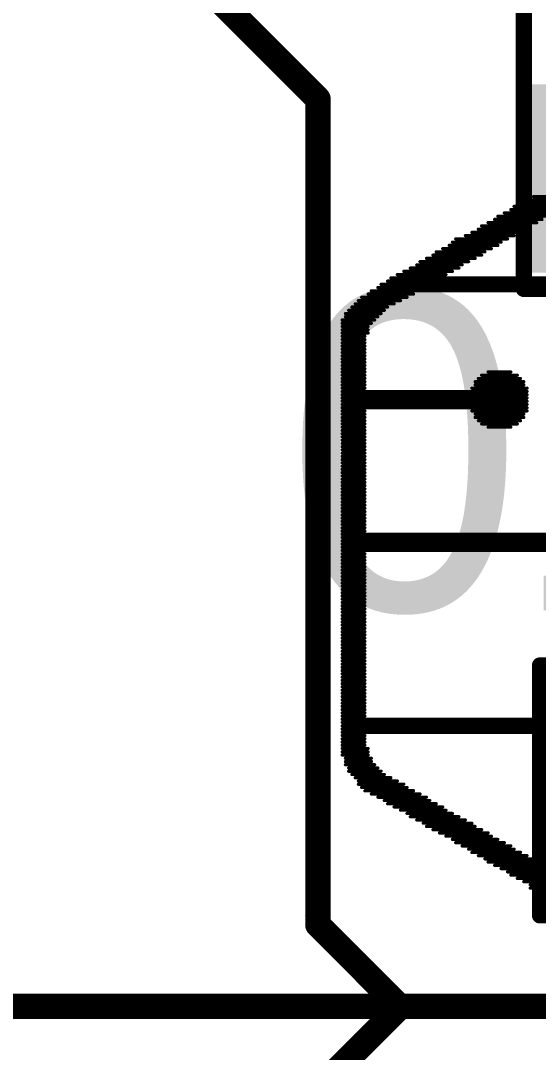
# Model space of a CAD drawing. Header units: millimetres. Extents: x 0.99 to 6.96, y 0.76 to 5.84.
# Drawn here: x 1.1908 to 1.3505, y 3.1728 to 3.4906 of the extents above; entities that cross this region are included whole.
import ezdxf

# ---------------------------------------------------------------- set-up
doc = ezdxf.new("R2010")
doc.units = ezdxf.units.MM
doc.header["$MEASUREMENT"] = 0
for name, color, linetype in [('BottomLayer', 5, 'Continuous'), ('BottomOverlay', 54, 'Continuous'), ('BottomPaste', 16, 'Continuous'), ('BottomSolder', 6, 'Continuous'), ('KeepOutLayer', 6, 'Continuous'), ('TopOverlay', 2, 'Continuous')]:
    doc.layers.add(name, color=color, linetype=linetype)

# ---------------------------------------------------------------- blocks, each defined once
blk = doc.blocks.new('RES_SMD_1206_B_74')
at = {"layer": 'BottomLayer'}
for points in [[(-0.09, -0.0325), (-0.04, -0.0325), (-0.09, 0.0325), (-0.04, 0.0325)], [(0.04, -0.0325), (0.09, -0.0325), (0.04, 0.0325), (0.09, 0.0325)]]:
    blk.add_solid(points, dxfattribs=at)
at = {"layer": 'BottomOverlay'}
for points, const_width in [([(-0.099, 0.038), (0.099, 0.038)], 0.005), ([(-0.099, -0.039), (-0.099, 0.038)], 0.005), ([(0.099, -0.039), (0.099, 0.038)], 0.005), ([(-0.031, 0.03), (0.031, 0.03)], 0.004), ([(-0.031, -0.03), (0.031, -0.03)], 0.004), ([(-0.099, -0.039), (0.099, -0.039)], 0.005)]:
    blk.add_lwpolyline(points, dxfattribs=dict(at, const_width=const_width))
for points, const_width in [([(-0.10025, 0.038, 1), (-0.09775, 0.038, 1)], 0.0025), ([(-0.10025, 0.038, 1), (-0.09775, 0.038, 1)], 0.0025), ([(0.09775, 0.038, 1), (0.10025, 0.038, 1)], 0.0025), ([(0.09775, 0.038, 1), (0.10025, 0.038, 1)], 0.0025), ([(-0.032, 0.03, 1), (-0.03, 0.03, 1)], 0.002), ([(0.03, 0.03, 1), (0.032, 0.03, 1)], 0.002), ([(-0.032, -0.03, 1), (-0.03, -0.03, 1)], 0.002), ([(0.03, -0.03, 1), (0.032, -0.03, 1)], 0.002), ([(-0.10025, -0.039, 1), (-0.09775, -0.039, 1)], 0.0025), ([(-0.10025, -0.039, 1), (-0.09775, -0.039, 1)], 0.0025), ([(0.09775, -0.039, 1), (0.10025, -0.039, 1)], 0.0025), ([(0.09775, -0.039, 1), (0.10025, -0.039, 1)], 0.0025)]:
    blk.add_lwpolyline(points, format="xyb", close=True, dxfattribs=dict(at, const_width=const_width))
at = {"layer": 'BottomPaste'}
for points in [[(-0.09, -0.0325), (-0.04, -0.0325), (-0.09, 0.0325), (-0.04, 0.0325)], [(0.04, -0.0325), (0.09, -0.0325), (0.04, 0.0325), (0.09, 0.0325)]]:
    blk.add_solid(points, dxfattribs=at)
at = {"layer": 'BottomSolder'}
for points in [[(-0.094, -0.0365), (-0.036, -0.0365), (-0.094, 0.0365), (-0.036, 0.0365)], [(0.036, -0.0365), (0.094, -0.0365), (0.036, 0.0365), (0.094, 0.0365)]]:
    blk.add_solid(points, dxfattribs=at)
blk = doc.blocks.new('RES_SMD_1206_B_75')
at = {"layer": 'BottomLayer'}
for points in [[(-0.09, -0.0325), (-0.04, -0.0325), (-0.09, 0.0325), (-0.04, 0.0325)], [(0.04, -0.0325), (0.09, -0.0325), (0.04, 0.0325), (0.09, 0.0325)]]:
    blk.add_solid(points, dxfattribs=at)
at = {"layer": 'BottomOverlay'}
for points, const_width in [([(0.099, 0.038), (-0.099, 0.038)], 0.005), ([(-0.099, -0.039), (-0.099, 0.038)], 0.005), ([(0.099, -0.039), (0.099, 0.038)], 0.005), ([(0.031, 0.03), (-0.031, 0.03)], 0.004), ([(0.031, -0.03), (-0.031, -0.03)], 0.004), ([(0.099, -0.039), (-0.099, -0.039)], 0.005)]:
    blk.add_lwpolyline(points, dxfattribs=dict(at, const_width=const_width))
for points, const_width in [([(-0.10025, 0.038, 1), (-0.09775, 0.038, 1)], 0.0025), ([(-0.10025, 0.038, 1), (-0.09775, 0.038, 1)], 0.0025), ([(0.09775, 0.038, 1), (0.10025, 0.038, 1)], 0.0025), ([(0.09775, 0.038, 1), (0.10025, 0.038, 1)], 0.0025), ([(-0.032, 0.03, 1), (-0.03, 0.03, 1)], 0.002), ([(0.03, 0.03, 1), (0.032, 0.03, 1)], 0.002), ([(-0.032, -0.03, 1), (-0.03, -0.03, 1)], 0.002), ([(0.03, -0.03, 1), (0.032, -0.03, 1)], 0.002), ([(-0.10025, -0.039, 1), (-0.09775, -0.039, 1)], 0.0025), ([(-0.10025, -0.039, 1), (-0.09775, -0.039, 1)], 0.0025), ([(0.09775, -0.039, 1), (0.10025, -0.039, 1)], 0.0025), ([(0.09775, -0.039, 1), (0.10025, -0.039, 1)], 0.0025)]:
    blk.add_lwpolyline(points, format="xyb", close=True, dxfattribs=dict(at, const_width=const_width))
at = {"layer": 'BottomPaste'}
for points in [[(-0.09, -0.0325), (-0.04, -0.0325), (-0.09, 0.0325), (-0.04, 0.0325)], [(0.04, -0.0325), (0.09, -0.0325), (0.04, 0.0325), (0.09, 0.0325)]]:
    blk.add_solid(points, dxfattribs=at)
at = {"layer": 'BottomSolder'}
for points in [[(-0.094, -0.0365), (-0.036, -0.0365), (-0.094, 0.0365), (-0.036, 0.0365)], [(0.036, -0.0365), (0.094, -0.0365), (0.036, 0.0365), (0.094, 0.0365)]]:
    blk.add_solid(points, dxfattribs=at)

msp = doc.modelspace()

# ---------------------------------------------------------------- linework, layer by layer
at = {"layer": 'KeepOutLayer', "const_width": 0.00787}
for points in [[(1.2005, 3.54851), (1.2825, 3.46651)], [(1.2825, 3.2151), (1.2825, 3.46651)], [(1.2825, 3.2121), (1.2825, 3.2151)], [(1.2825, 3.2121), (1.3075, 3.1871)], [(1.28298, 3.16201), (1.30798, 3.18701)]]:
    msp.add_lwpolyline(points, dxfattribs=at)
at = {"layer": 'KeepOutLayer', "const_width": 0.00394}
for points in [[(1.28053, 3.46651, 1), (1.28447, 3.46651, 1)], [(1.28053, 3.46651, 1), (1.28447, 3.46651, 1)], [(1.28053, 3.2151, 1), (1.28447, 3.2151, 1)], [(1.28053, 3.2151, 1), (1.28447, 3.2151, 1)], [(1.28053, 3.2121, 1), (1.28447, 3.2121, 1)], [(1.28053, 3.2121, 1), (1.28447, 3.2121, 1)], [(1.30553, 3.1871, 1), (1.30947, 3.1871, 1)], [(1.30602, 3.18701, 1), (1.30995, 3.18701, 1)]]:
    msp.add_lwpolyline(points, format="xyb", close=True, dxfattribs=at)
at = {"layer": 'TopOverlay'}
for points, const_width in [([(1.34698, 3.43541), (1.36198, 3.43541)], 0.001), ([(1.34898, 3.43641), (1.36398, 3.43641)], 0.001), ([(1.34198, 3.43241), (1.35698, 3.43241)], 0.001), ([(1.34298, 3.43341), (1.35898, 3.43341)], 0.001), ([(1.34498, 3.43441), (1.35998, 3.43441)], 0.001), ([(1.33698, 3.42941), (1.35198, 3.42941)], 0.001), ([(1.33798, 3.43041), (1.35398, 3.43041)], 0.001), ([(1.33998, 3.43141), (1.35498, 3.43141)], 0.001), ([(1.33198, 3.42641), (1.34598, 3.42641)], 0.001), ([(1.33298, 3.42741), (1.34798, 3.42741)], 0.001), ([(1.33498, 3.42841), (1.34998, 3.42841)], 0.001), ([(1.32498, 3.42341), (1.34098, 3.42341)], 0.001), ([(1.32798, 3.42441), (1.34298, 3.42441)], 0.001), ([(1.32998, 3.42541), (1.34398, 3.42541)], 0.001), ([(1.32098, 3.42041), (1.33598, 3.42041)], 0.001), ([(1.32298, 3.42141), (1.33798, 3.42141)], 0.001), ([(1.32398, 3.42241), (1.33898, 3.42241)], 0.001), ([(1.31398, 3.41641), (1.32898, 3.41641)], 0.001), ([(1.31598, 3.41741), (1.33098, 3.41741)], 0.001), ([(1.31798, 3.41841), (1.33298, 3.41841)], 0.001), ([(1.31898, 3.41941), (1.33398, 3.41941)], 0.001), ([(1.30898, 3.41341), (1.32398, 3.41341)], 0.001), ([(1.31098, 3.41441), (1.32598, 3.41441)], 0.001), ([(1.31298, 3.41541), (1.32698, 3.41541)], 0.001), ([(1.30398, 3.41041), (1.40798, 3.41041)], 0.001), ([(1.30498, 3.41141), (1.40798, 3.41141)], 0.001), ([(1.30698, 3.41241), (1.32198, 3.41241)], 0.001), ([(1.29898, 3.40741), (1.40498, 3.40741)], 0.001), ([(1.30098, 3.40841), (1.40598, 3.40841)], 0.001), ([(1.30198, 3.40941), (1.40698, 3.40941)], 0.001), ([(1.29498, 3.40441), (1.30798, 3.40441)], 0.001), ([(1.29598, 3.40541), (1.30998, 3.40541)], 0.001), ([(1.29798, 3.40641), (1.31198, 3.40641)], 0.001), ([(1.29098, 3.40041), (1.30198, 3.40041)], 0.001), ([(1.29198, 3.40141), (1.30298, 3.40141)], 0.001), ([(1.29298, 3.40241), (1.30398, 3.40241)], 0.001), ([(1.29398, 3.40341), (1.30598, 3.40341)], 0.001), ([(1.28998, 3.39841), (1.29998, 3.39841)], 0.001), ([(1.28998, 3.39741), (1.29898, 3.39741)], 0.001), ([(1.29098, 3.39941), (1.30098, 3.39941)], 0.001), ([(1.28998, 3.39641), (1.29798, 3.39641)], 0.001), ([(1.28998, 3.39541), (1.29798, 3.39541)], 0.001), ([(1.28998, 3.39441), (1.29798, 3.39441)], 0.001), ([(1.28998, 3.39341), (1.29698, 3.39341)], 0.001), ([(1.28998, 3.39241), (1.29698, 3.39241)], 0.001), ([(1.28998, 3.39141), (1.29698, 3.39141)], 0.001), ([(1.28998, 3.39041), (1.29698, 3.39041)], 0.001), ([(1.28998, 3.38941), (1.29698, 3.38941)], 0.001), ([(1.28998, 3.38841), (1.29698, 3.38841)], 0.001), ([(1.28998, 3.38741), (1.29698, 3.38741)], 0.001), ([(1.28998, 3.38641), (1.29698, 3.38641)], 0.001), ([(1.28998, 3.38541), (1.29698, 3.38541)], 0.001), ([(1.28998, 3.38441), (1.29698, 3.38441)], 0.001), ([(1.28998, 3.38341), (1.29698, 3.38341)], 0.001), ([(1.28998, 3.38241), (1.29698, 3.38241)], 0.001), ([(1.28998, 3.38141), (1.29698, 3.38141)], 0.001), ([(1.33298, 3.38141), (1.34398, 3.38141)], 0.001), ([(1.33498, 3.38241), (1.34198, 3.38241)], 0.001), ([(1.28998, 3.38041), (1.29698, 3.38041)], 0.001), ([(1.28998, 3.37941), (1.29698, 3.37941)], 0.001), ([(1.28998, 3.37841), (1.29698, 3.37841)], 0.001), ([(1.33098, 3.37941), (1.34598, 3.37941)], 0.001), ([(1.33098, 3.37841), (1.34598, 3.37841)], 0.001), ([(1.33198, 3.38041), (1.34498, 3.38041)], 0.001), ([(1.28998, 3.37741), (1.29698, 3.37741)], 0.001), ([(1.28998, 3.37641), (1.34698, 3.37641)], 0.001), ([(1.28998, 3.37541), (1.34698, 3.37541)], 0.001), ([(1.32998, 3.37741), (1.34698, 3.37741)], 0.001), ([(1.28998, 3.37441), (1.34698, 3.37441)], 0.001), ([(1.28998, 3.37341), (1.34698, 3.37341)], 0.001), ([(1.28998, 3.37241), (1.34698, 3.37241)], 0.001), ([(1.28998, 3.37141), (1.34698, 3.37141)], 0.001), ([(1.28998, 3.37041), (1.29698, 3.37041)], 0.001), ([(1.28998, 3.36941), (1.29698, 3.36941)], 0.001), ([(1.32998, 3.37041), (1.34698, 3.37041)], 0.001), ([(1.33098, 3.36941), (1.34598, 3.36941)], 0.001), ([(1.28998, 3.36841), (1.29698, 3.36841)], 0.001), ([(1.28998, 3.36741), (1.29698, 3.36741)], 0.001), ([(1.28998, 3.36641), (1.29698, 3.36641)], 0.001), ([(1.28998, 3.36541), (1.29698, 3.36541)], 0.001), ([(1.33098, 3.36841), (1.34598, 3.36841)], 0.001), ([(1.33198, 3.36741), (1.34498, 3.36741)], 0.001), ([(1.33298, 3.36641), (1.34398, 3.36641)], 0.001), ([(1.33498, 3.36541), (1.34198, 3.36541)], 0.001), ([(1.28998, 3.36441), (1.29698, 3.36441)], 0.001), ([(1.28998, 3.36341), (1.29698, 3.36341)], 0.001), ([(1.28998, 3.36241), (1.29698, 3.36241)], 0.001), ([(1.28998, 3.36141), (1.29698, 3.36141)], 0.001), ([(1.28998, 3.36041), (1.29698, 3.36041)], 0.001), ([(1.28998, 3.35941), (1.29698, 3.35941)], 0.001), ([(1.28998, 3.35841), (1.29698, 3.35841)], 0.001), ([(1.28998, 3.35741), (1.29698, 3.35741)], 0.001), ([(1.28998, 3.35641), (1.29698, 3.35641)], 0.001), ([(1.28998, 3.35541), (1.29698, 3.35541)], 0.001), ([(1.28998, 3.35441), (1.29698, 3.35441)], 0.001), ([(1.28998, 3.35341), (1.29698, 3.35341)], 0.001), ([(1.28998, 3.35241), (1.29698, 3.35241)], 0.001), ([(1.28998, 3.35141), (1.29698, 3.35141)], 0.001), ([(1.28998, 3.35041), (1.29698, 3.35041)], 0.001), ([(1.28998, 3.34941), (1.29698, 3.34941)], 0.001), ([(1.28998, 3.34841), (1.29698, 3.34841)], 0.001), ([(1.28998, 3.34741), (1.29698, 3.34741)], 0.001), ([(1.28998, 3.34641), (1.29698, 3.34641)], 0.001), ([(1.28998, 3.34541), (1.29698, 3.34541)], 0.001), ([(1.28998, 3.34441), (1.29698, 3.34441)], 0.001), ([(1.28998, 3.34341), (1.29698, 3.34341)], 0.001), ([(1.28998, 3.34241), (1.29698, 3.34241)], 0.001), ([(1.28998, 3.34141), (1.29698, 3.34141)], 0.001), ([(1.28998, 3.34041), (1.29698, 3.34041)], 0.001), ([(1.28998, 3.33941), (1.29698, 3.33941)], 0.001), ([(1.28998, 3.33841), (1.29698, 3.33841)], 0.001), ([(1.28998, 3.33741), (1.29698, 3.33741)], 0.001), ([(1.28998, 3.33641), (1.29698, 3.33641)], 0.001), ([(1.28998, 3.33541), (1.29698, 3.33541)], 0.001), ([(1.28998, 3.33441), (1.29698, 3.33441)], 0.001), ([(1.28998, 3.33341), (1.29698, 3.33341)], 0.001), ([(1.28998, 3.33241), (1.36798, 3.33241)], 0.001), ([(1.28998, 3.33141), (1.36998, 3.33141)], 0.001), ([(1.28998, 3.33041), (1.36998, 3.33041)], 0.001), ([(1.28998, 3.32941), (1.37098, 3.32941)], 0.001), ([(1.28998, 3.32841), (1.37098, 3.32841)], 0.001), ([(1.28998, 3.32741), (1.37198, 3.32741)], 0.001), ([(1.28998, 3.32641), (1.29698, 3.32641)], 0.001), ([(1.28998, 3.32541), (1.29698, 3.32541)], 0.001), ([(1.28998, 3.32441), (1.29698, 3.32441)], 0.001), ([(1.28998, 3.32341), (1.29698, 3.32341)], 0.001), ([(1.28998, 3.32241), (1.29698, 3.32241)], 0.001), ([(1.28998, 3.32141), (1.29698, 3.32141)], 0.001), ([(1.28998, 3.32041), (1.29698, 3.32041)], 0.001), ([(1.28998, 3.31941), (1.29698, 3.31941)], 0.001), ([(1.28998, 3.31841), (1.29698, 3.31841)], 0.001), ([(1.28998, 3.31741), (1.29698, 3.31741)], 0.001), ([(1.28998, 3.31641), (1.29698, 3.31641)], 0.001), ([(1.28998, 3.31541), (1.29698, 3.31541)], 0.001), ([(1.28998, 3.31441), (1.29698, 3.31441)], 0.001), ([(1.28998, 3.31341), (1.29698, 3.31341)], 0.001), ([(1.28998, 3.31241), (1.29698, 3.31241)], 0.001), ([(1.28998, 3.31141), (1.29698, 3.31141)], 0.001), ([(1.28998, 3.31041), (1.29698, 3.31041)], 0.001), ([(1.28998, 3.30941), (1.29698, 3.30941)], 0.001), ([(1.28998, 3.30841), (1.29698, 3.30841)], 0.001), ([(1.28998, 3.30741), (1.29698, 3.30741)], 0.001), ([(1.28998, 3.30641), (1.29698, 3.30641)], 0.001), ([(1.28998, 3.30541), (1.29698, 3.30541)], 0.001), ([(1.28998, 3.30441), (1.29698, 3.30441)], 0.001), ([(1.28998, 3.30341), (1.29698, 3.30341)], 0.001), ([(1.28998, 3.30241), (1.29698, 3.30241)], 0.001), ([(1.28998, 3.30141), (1.29698, 3.30141)], 0.001), ([(1.28998, 3.30041), (1.29698, 3.30041)], 0.001), ([(1.28998, 3.29941), (1.29698, 3.29941)], 0.001), ([(1.28998, 3.29841), (1.29698, 3.29841)], 0.001), ([(1.28998, 3.29741), (1.29698, 3.29741)], 0.001), ([(1.28998, 3.29641), (1.29698, 3.29641)], 0.001), ([(1.28998, 3.29541), (1.29698, 3.29541)], 0.001), ([(1.28998, 3.29441), (1.29698, 3.29441)], 0.001), ([(1.28998, 3.29341), (1.29698, 3.29341)], 0.001), ([(1.28998, 3.29241), (1.29698, 3.29241)], 0.001), ([(1.28998, 3.29141), (1.29698, 3.29141)], 0.001), ([(1.28998, 3.29041), (1.29698, 3.29041)], 0.001), ([(1.28998, 3.28941), (1.29698, 3.28941)], 0.001), ([(1.28998, 3.28841), (1.29698, 3.28841)], 0.001), ([(1.28998, 3.28741), (1.29698, 3.28741)], 0.001), ([(1.28998, 3.28641), (1.29698, 3.28641)], 0.001), ([(1.28998, 3.28541), (1.29698, 3.28541)], 0.001), ([(1.28998, 3.28441), (1.29698, 3.28441)], 0.001), ([(1.28998, 3.28341), (1.29698, 3.28341)], 0.001), ([(1.28998, 3.28241), (1.29698, 3.28241)], 0.001), ([(1.28998, 3.28141), (1.29698, 3.28141)], 0.001), ([(1.28998, 3.28041), (1.29698, 3.28041)], 0.001), ([(1.28998, 3.27941), (1.29698, 3.27941)], 0.001), ([(1.28998, 3.27841), (1.29698, 3.27841)], 0.001), ([(1.28998, 3.27741), (1.29698, 3.27741)], 0.001), ([(1.28998, 3.27641), (1.29698, 3.27641)], 0.001), ([(1.28998, 3.27541), (1.39098, 3.27541)], 0.001), ([(1.28998, 3.27441), (1.39098, 3.27441)], 0.001), ([(1.28998, 3.27341), (1.39098, 3.27341)], 0.001), ([(1.28998, 3.27241), (1.39098, 3.27241)], 0.001), ([(1.28998, 3.27141), (1.39098, 3.27141)], 0.001), ([(1.28998, 3.27041), (1.29698, 3.27041)], 0.001), ([(1.28998, 3.26941), (1.29698, 3.26941)], 0.001), ([(1.28998, 3.26841), (1.29698, 3.26841)], 0.001), ([(1.28998, 3.26741), (1.29698, 3.26741)], 0.001), ([(1.28998, 3.26641), (1.29798, 3.26641)], 0.001), ([(1.28998, 3.26541), (1.29798, 3.26541)], 0.001), ([(1.28998, 3.26441), (1.29798, 3.26441)], 0.001), ([(1.29098, 3.26341), (1.29898, 3.26341)], 0.001), ([(1.29098, 3.26241), (1.29898, 3.26241)], 0.001), ([(1.29098, 3.26141), (1.29998, 3.26141)], 0.001), ([(1.29198, 3.26041), (1.30098, 3.26041)], 0.001), ([(1.29198, 3.25941), (1.30198, 3.25941)], 0.001), ([(1.29298, 3.25841), (1.30298, 3.25841)], 0.001), ([(1.29398, 3.25741), (1.30498, 3.25741)], 0.001), ([(1.29498, 3.25641), (1.30698, 3.25641)], 0.001), ([(1.29498, 3.25541), (1.30898, 3.25541)], 0.001), ([(1.29598, 3.25441), (1.30998, 3.25441)], 0.001), ([(1.29698, 3.25341), (1.31198, 3.25341)], 0.001), ([(1.29898, 3.25241), (1.31398, 3.25241)], 0.001), ([(1.30098, 3.25141), (1.31598, 3.25141)], 0.001), ([(1.30298, 3.25041), (1.31698, 3.25041)], 0.001), ([(1.30398, 3.24941), (1.31898, 3.24941)], 0.001), ([(1.30598, 3.24841), (1.32098, 3.24841)], 0.001), ([(1.30798, 3.24741), (1.32198, 3.24741)], 0.001), ([(1.30998, 3.24641), (1.32398, 3.24641)], 0.001), ([(1.31098, 3.24541), (1.32598, 3.24541)], 0.001), ([(1.31298, 3.24441), (1.32798, 3.24441)], 0.001), ([(1.31498, 3.24341), (1.32998, 3.24341)], 0.001), ([(1.31598, 3.24241), (1.33098, 3.24241)], 0.001), ([(1.31798, 3.24141), (1.33298, 3.24141)], 0.001), ([(1.31998, 3.24041), (1.33498, 3.24041)], 0.001), ([(1.32198, 3.23941), (1.33598, 3.23941)], 0.001), ([(1.32398, 3.23841), (1.33798, 3.23841)], 0.001), ([(1.32498, 3.23741), (1.33998, 3.23741)], 0.001), ([(1.32698, 3.23641), (1.34198, 3.23641)], 0.001), ([(1.32898, 3.23541), (1.34298, 3.23541)], 0.001), ([(1.32998, 3.23441), (1.34498, 3.23441)], 0.001), ([(1.33198, 3.23341), (1.34698, 3.23341)], 0.001), ([(1.33398, 3.23241), (1.42698, 3.23241)], 0.001), ([(1.33498, 3.23141), (1.42698, 3.23141)], 0.001), ([(1.33698, 3.23041), (1.42698, 3.23041)], 0.001), ([(1.33898, 3.22941), (1.42698, 3.22941)], 0.001), ([(1.34098, 3.22841), (1.42698, 3.22841)], 0.001), ([(1.34198, 3.22741), (1.35698, 3.22741)], 0.001), ([(1.34398, 3.22641), (1.35898, 3.22641)], 0.001), ([(1.34598, 3.22541), (1.35998, 3.22541)], 0.001), ([(1.34798, 3.22441), (1.36198, 3.22441)], 0.001), ([(1.34798, 3.22341), (1.36398, 3.22341)], 0.001), ([(0.99657, 3.18701), (6.67028, 3.18701)], 0.00787)]:
    msp.add_lwpolyline(points, dxfattribs=dict(at, const_width=const_width))
at = {"layer": 'TopOverlay', "const_width": 0.0005}
for points in [[(1.34673, 3.43541, 1), (1.34723, 3.43541, 1)], [(1.34873, 3.43641, 1), (1.34923, 3.43641, 1)], [(1.34173, 3.43241, 1), (1.34223, 3.43241, 1)], [(1.34273, 3.43341, 1), (1.34323, 3.43341, 1)], [(1.34473, 3.43441, 1), (1.34523, 3.43441, 1)], [(1.33673, 3.42941, 1), (1.33723, 3.42941, 1)], [(1.33773, 3.43041, 1), (1.33823, 3.43041, 1)], [(1.33973, 3.43141, 1), (1.34023, 3.43141, 1)], [(1.33173, 3.42641, 1), (1.33223, 3.42641, 1)], [(1.33273, 3.42741, 1), (1.33323, 3.42741, 1)], [(1.33473, 3.42841, 1), (1.33523, 3.42841, 1)], [(1.34573, 3.42641, 1), (1.34623, 3.42641, 1)], [(1.34773, 3.42741, 1), (1.34823, 3.42741, 1)], [(1.34973, 3.42841, 1), (1.35023, 3.42841, 1)], [(1.32473, 3.42341, 1), (1.32523, 3.42341, 1)], [(1.32773, 3.42441, 1), (1.32823, 3.42441, 1)], [(1.32973, 3.42541, 1), (1.33023, 3.42541, 1)], [(1.34073, 3.42341, 1), (1.34123, 3.42341, 1)], [(1.34273, 3.42441, 1), (1.34323, 3.42441, 1)], [(1.34373, 3.42541, 1), (1.34423, 3.42541, 1)], [(1.32073, 3.42041, 1), (1.32123, 3.42041, 1)], [(1.32273, 3.42141, 1), (1.32323, 3.42141, 1)], [(1.32373, 3.42241, 1), (1.32423, 3.42241, 1)], [(1.33573, 3.42041, 1), (1.33623, 3.42041, 1)], [(1.33773, 3.42141, 1), (1.33823, 3.42141, 1)], [(1.33873, 3.42241, 1), (1.33923, 3.42241, 1)], [(1.31373, 3.41641, 1), (1.31423, 3.41641, 1)], [(1.31573, 3.41741, 1), (1.31623, 3.41741, 1)], [(1.31773, 3.41841, 1), (1.31823, 3.41841, 1)], [(1.31873, 3.41941, 1), (1.31923, 3.41941, 1)], [(1.32873, 3.41641, 1), (1.32923, 3.41641, 1)], [(1.33073, 3.41741, 1), (1.33123, 3.41741, 1)], [(1.33273, 3.41841, 1), (1.33323, 3.41841, 1)], [(1.33373, 3.41941, 1), (1.33423, 3.41941, 1)], [(1.30873, 3.41341, 1), (1.30923, 3.41341, 1)], [(1.31073, 3.41441, 1), (1.31123, 3.41441, 1)], [(1.31273, 3.41541, 1), (1.31323, 3.41541, 1)], [(1.32373, 3.41341, 1), (1.32423, 3.41341, 1)], [(1.32573, 3.41441, 1), (1.32623, 3.41441, 1)], [(1.32673, 3.41541, 1), (1.32723, 3.41541, 1)], [(1.30373, 3.41041, 1), (1.30423, 3.41041, 1)], [(1.30473, 3.41141, 1), (1.30523, 3.41141, 1)], [(1.30673, 3.41241, 1), (1.30723, 3.41241, 1)], [(1.32173, 3.41241, 1), (1.32223, 3.41241, 1)], [(1.29873, 3.40741, 1), (1.29923, 3.40741, 1)], [(1.30073, 3.40841, 1), (1.30123, 3.40841, 1)], [(1.30173, 3.40941, 1), (1.30223, 3.40941, 1)], [(1.29473, 3.40441, 1), (1.29523, 3.40441, 1)], [(1.29573, 3.40541, 1), (1.29623, 3.40541, 1)], [(1.29773, 3.40641, 1), (1.29823, 3.40641, 1)], [(1.30773, 3.40441, 1), (1.30823, 3.40441, 1)], [(1.30973, 3.40541, 1), (1.31023, 3.40541, 1)], [(1.31173, 3.40641, 1), (1.31223, 3.40641, 1)], [(1.29073, 3.40041, 1), (1.29123, 3.40041, 1)], [(1.29173, 3.40141, 1), (1.29223, 3.40141, 1)], [(1.29273, 3.40241, 1), (1.29323, 3.40241, 1)], [(1.29373, 3.40341, 1), (1.29423, 3.40341, 1)], [(1.30173, 3.40041, 1), (1.30223, 3.40041, 1)], [(1.30273, 3.40141, 1), (1.30323, 3.40141, 1)], [(1.30373, 3.40241, 1), (1.30423, 3.40241, 1)], [(1.30573, 3.40341, 1), (1.30623, 3.40341, 1)], [(1.28973, 3.39841, 1), (1.29023, 3.39841, 1)], [(1.28973, 3.39741, 1), (1.29023, 3.39741, 1)], [(1.29073, 3.39941, 1), (1.29123, 3.39941, 1)], [(1.29873, 3.39741, 1), (1.29923, 3.39741, 1)], [(1.29973, 3.39841, 1), (1.30023, 3.39841, 1)], [(1.30073, 3.39941, 1), (1.30123, 3.39941, 1)], [(1.28973, 3.39641, 1), (1.29023, 3.39641, 1)], [(1.28973, 3.39541, 1), (1.29023, 3.39541, 1)], [(1.28973, 3.39441, 1), (1.29023, 3.39441, 1)], [(1.29773, 3.39641, 1), (1.29823, 3.39641, 1)], [(1.29773, 3.39541, 1), (1.29823, 3.39541, 1)], [(1.29773, 3.39441, 1), (1.29823, 3.39441, 1)], [(1.28973, 3.39341, 1), (1.29023, 3.39341, 1)], [(1.28973, 3.39241, 1), (1.29023, 3.39241, 1)], [(1.28973, 3.39141, 1), (1.29023, 3.39141, 1)], [(1.29673, 3.39341, 1), (1.29723, 3.39341, 1)], [(1.29673, 3.39241, 1), (1.29723, 3.39241, 1)], [(1.29673, 3.39141, 1), (1.29723, 3.39141, 1)], [(1.28973, 3.39041, 1), (1.29023, 3.39041, 1)], [(1.28973, 3.38941, 1), (1.29023, 3.38941, 1)], [(1.28973, 3.38841, 1), (1.29023, 3.38841, 1)], [(1.29673, 3.39041, 1), (1.29723, 3.39041, 1)], [(1.29673, 3.38941, 1), (1.29723, 3.38941, 1)], [(1.29673, 3.38841, 1), (1.29723, 3.38841, 1)], [(1.28973, 3.38741, 1), (1.29023, 3.38741, 1)], [(1.28973, 3.38641, 1), (1.29023, 3.38641, 1)], [(1.28973, 3.38541, 1), (1.29023, 3.38541, 1)], [(1.29673, 3.38741, 1), (1.29723, 3.38741, 1)], [(1.29673, 3.38641, 1), (1.29723, 3.38641, 1)], [(1.29673, 3.38541, 1), (1.29723, 3.38541, 1)], [(1.28973, 3.38441, 1), (1.29023, 3.38441, 1)], [(1.28973, 3.38341, 1), (1.29023, 3.38341, 1)], [(1.28973, 3.38241, 1), (1.29023, 3.38241, 1)], [(1.28973, 3.38141, 1), (1.29023, 3.38141, 1)], [(1.29673, 3.38441, 1), (1.29723, 3.38441, 1)], [(1.29673, 3.38341, 1), (1.29723, 3.38341, 1)], [(1.29673, 3.38241, 1), (1.29723, 3.38241, 1)], [(1.29673, 3.38141, 1), (1.29723, 3.38141, 1)], [(1.33273, 3.38141, 1), (1.33323, 3.38141, 1)], [(1.33473, 3.38241, 1), (1.33523, 3.38241, 1)], [(1.34173, 3.38241, 1), (1.34223, 3.38241, 1)], [(1.34373, 3.38141, 1), (1.34423, 3.38141, 1)], [(1.28973, 3.38041, 1), (1.29023, 3.38041, 1)], [(1.28973, 3.37941, 1), (1.29023, 3.37941, 1)], [(1.28973, 3.37841, 1), (1.29023, 3.37841, 1)], [(1.29673, 3.38041, 1), (1.29723, 3.38041, 1)], [(1.29673, 3.37941, 1), (1.29723, 3.37941, 1)], [(1.29673, 3.37841, 1), (1.29723, 3.37841, 1)], [(1.33073, 3.37941, 1), (1.33123, 3.37941, 1)], [(1.33073, 3.37841, 1), (1.33123, 3.37841, 1)], [(1.33173, 3.38041, 1), (1.33223, 3.38041, 1)], [(1.34473, 3.38041, 1), (1.34523, 3.38041, 1)], [(1.34573, 3.37941, 1), (1.34623, 3.37941, 1)], [(1.34573, 3.37841, 1), (1.34623, 3.37841, 1)], [(1.28973, 3.37741, 1), (1.29023, 3.37741, 1)], [(1.28973, 3.37641, 1), (1.29023, 3.37641, 1)], [(1.28973, 3.37541, 1), (1.29023, 3.37541, 1)], [(1.29673, 3.37741, 1), (1.29723, 3.37741, 1)], [(1.32973, 3.37741, 1), (1.33023, 3.37741, 1)], [(1.34673, 3.37741, 1), (1.34723, 3.37741, 1)], [(1.34673, 3.37641, 1), (1.34723, 3.37641, 1)], [(1.34673, 3.37541, 1), (1.34723, 3.37541, 1)], [(1.28973, 3.37441, 1), (1.29023, 3.37441, 1)], [(1.28973, 3.37341, 1), (1.29023, 3.37341, 1)], [(1.28973, 3.37241, 1), (1.29023, 3.37241, 1)], [(1.34673, 3.37441, 1), (1.34723, 3.37441, 1)], [(1.34673, 3.37341, 1), (1.34723, 3.37341, 1)], [(1.34673, 3.37241, 1), (1.34723, 3.37241, 1)], [(1.28973, 3.37141, 1), (1.29023, 3.37141, 1)], [(1.28973, 3.37041, 1), (1.29023, 3.37041, 1)], [(1.28973, 3.36941, 1), (1.29023, 3.36941, 1)], [(1.29673, 3.37041, 1), (1.29723, 3.37041, 1)], [(1.29673, 3.36941, 1), (1.29723, 3.36941, 1)], [(1.32973, 3.37041, 1), (1.33023, 3.37041, 1)], [(1.33073, 3.36941, 1), (1.33123, 3.36941, 1)], [(1.34573, 3.36941, 1), (1.34623, 3.36941, 1)], [(1.34673, 3.37141, 1), (1.34723, 3.37141, 1)], [(1.34673, 3.37041, 1), (1.34723, 3.37041, 1)], [(1.28973, 3.36841, 1), (1.29023, 3.36841, 1)], [(1.28973, 3.36741, 1), (1.29023, 3.36741, 1)], [(1.28973, 3.36641, 1), (1.29023, 3.36641, 1)], [(1.28973, 3.36541, 1), (1.29023, 3.36541, 1)], [(1.29673, 3.36841, 1), (1.29723, 3.36841, 1)], [(1.29673, 3.36741, 1), (1.29723, 3.36741, 1)], [(1.29673, 3.36641, 1), (1.29723, 3.36641, 1)], [(1.29673, 3.36541, 1), (1.29723, 3.36541, 1)], [(1.33073, 3.36841, 1), (1.33123, 3.36841, 1)], [(1.33173, 3.36741, 1), (1.33223, 3.36741, 1)], [(1.33273, 3.36641, 1), (1.33323, 3.36641, 1)], [(1.33473, 3.36541, 1), (1.33523, 3.36541, 1)], [(1.34173, 3.36541, 1), (1.34223, 3.36541, 1)], [(1.34373, 3.36641, 1), (1.34423, 3.36641, 1)], [(1.34473, 3.36741, 1), (1.34523, 3.36741, 1)], [(1.34573, 3.36841, 1), (1.34623, 3.36841, 1)], [(1.28973, 3.36441, 1), (1.29023, 3.36441, 1)], [(1.28973, 3.36341, 1), (1.29023, 3.36341, 1)], [(1.28973, 3.36241, 1), (1.29023, 3.36241, 1)], [(1.29673, 3.36441, 1), (1.29723, 3.36441, 1)], [(1.29673, 3.36341, 1), (1.29723, 3.36341, 1)], [(1.29673, 3.36241, 1), (1.29723, 3.36241, 1)], [(1.28973, 3.36141, 1), (1.29023, 3.36141, 1)], [(1.28973, 3.36041, 1), (1.29023, 3.36041, 1)], [(1.28973, 3.35941, 1), (1.29023, 3.35941, 1)], [(1.29673, 3.36141, 1), (1.29723, 3.36141, 1)], [(1.29673, 3.36041, 1), (1.29723, 3.36041, 1)], [(1.29673, 3.35941, 1), (1.29723, 3.35941, 1)], [(1.28973, 3.35841, 1), (1.29023, 3.35841, 1)], [(1.28973, 3.35741, 1), (1.29023, 3.35741, 1)], [(1.28973, 3.35641, 1), (1.29023, 3.35641, 1)], [(1.29673, 3.35841, 1), (1.29723, 3.35841, 1)], [(1.29673, 3.35741, 1), (1.29723, 3.35741, 1)], [(1.29673, 3.35641, 1), (1.29723, 3.35641, 1)], [(1.28973, 3.35541, 1), (1.29023, 3.35541, 1)], [(1.28973, 3.35441, 1), (1.29023, 3.35441, 1)], [(1.28973, 3.35341, 1), (1.29023, 3.35341, 1)], [(1.29673, 3.35541, 1), (1.29723, 3.35541, 1)], [(1.29673, 3.35441, 1), (1.29723, 3.35441, 1)], [(1.29673, 3.35341, 1), (1.29723, 3.35341, 1)], [(1.28973, 3.35241, 1), (1.29023, 3.35241, 1)], [(1.28973, 3.35141, 1), (1.29023, 3.35141, 1)], [(1.28973, 3.35041, 1), (1.29023, 3.35041, 1)], [(1.29673, 3.35241, 1), (1.29723, 3.35241, 1)], [(1.29673, 3.35141, 1), (1.29723, 3.35141, 1)], [(1.29673, 3.35041, 1), (1.29723, 3.35041, 1)], [(1.28973, 3.34941, 1), (1.29023, 3.34941, 1)], [(1.28973, 3.34841, 1), (1.29023, 3.34841, 1)], [(1.28973, 3.34741, 1), (1.29023, 3.34741, 1)], [(1.28973, 3.34641, 1), (1.29023, 3.34641, 1)], [(1.29673, 3.34941, 1), (1.29723, 3.34941, 1)], [(1.29673, 3.34841, 1), (1.29723, 3.34841, 1)], [(1.29673, 3.34741, 1), (1.29723, 3.34741, 1)], [(1.29673, 3.34641, 1), (1.29723, 3.34641, 1)], [(1.28973, 3.34541, 1), (1.29023, 3.34541, 1)], [(1.28973, 3.34441, 1), (1.29023, 3.34441, 1)], [(1.28973, 3.34341, 1), (1.29023, 3.34341, 1)], [(1.29673, 3.34541, 1), (1.29723, 3.34541, 1)], [(1.29673, 3.34441, 1), (1.29723, 3.34441, 1)], [(1.29673, 3.34341, 1), (1.29723, 3.34341, 1)], [(1.28973, 3.34241, 1), (1.29023, 3.34241, 1)], [(1.28973, 3.34141, 1), (1.29023, 3.34141, 1)], [(1.28973, 3.34041, 1), (1.29023, 3.34041, 1)], [(1.29673, 3.34241, 1), (1.29723, 3.34241, 1)], [(1.29673, 3.34141, 1), (1.29723, 3.34141, 1)], [(1.29673, 3.34041, 1), (1.29723, 3.34041, 1)], [(1.28973, 3.33941, 1), (1.29023, 3.33941, 1)], [(1.28973, 3.33841, 1), (1.29023, 3.33841, 1)], [(1.28973, 3.33741, 1), (1.29023, 3.33741, 1)], [(1.29673, 3.33941, 1), (1.29723, 3.33941, 1)], [(1.29673, 3.33841, 1), (1.29723, 3.33841, 1)], [(1.29673, 3.33741, 1), (1.29723, 3.33741, 1)], [(1.28973, 3.33641, 1), (1.29023, 3.33641, 1)], [(1.28973, 3.33541, 1), (1.29023, 3.33541, 1)], [(1.28973, 3.33441, 1), (1.29023, 3.33441, 1)], [(1.29673, 3.33641, 1), (1.29723, 3.33641, 1)], [(1.29673, 3.33541, 1), (1.29723, 3.33541, 1)], [(1.29673, 3.33441, 1), (1.29723, 3.33441, 1)], [(1.28973, 3.33341, 1), (1.29023, 3.33341, 1)], [(1.28973, 3.33241, 1), (1.29023, 3.33241, 1)], [(1.28973, 3.33141, 1), (1.29023, 3.33141, 1)], [(1.29673, 3.33341, 1), (1.29723, 3.33341, 1)], [(1.28973, 3.33041, 1), (1.29023, 3.33041, 1)], [(1.28973, 3.32941, 1), (1.29023, 3.32941, 1)], [(1.28973, 3.32841, 1), (1.29023, 3.32841, 1)], [(1.28973, 3.32741, 1), (1.29023, 3.32741, 1)], [(1.28973, 3.32641, 1), (1.29023, 3.32641, 1)], [(1.28973, 3.32541, 1), (1.29023, 3.32541, 1)], [(1.28973, 3.32441, 1), (1.29023, 3.32441, 1)], [(1.29673, 3.32641, 1), (1.29723, 3.32641, 1)], [(1.29673, 3.32541, 1), (1.29723, 3.32541, 1)], [(1.29673, 3.32441, 1), (1.29723, 3.32441, 1)], [(1.28973, 3.32341, 1), (1.29023, 3.32341, 1)], [(1.28973, 3.32241, 1), (1.29023, 3.32241, 1)], [(1.28973, 3.32141, 1), (1.29023, 3.32141, 1)], [(1.29673, 3.32341, 1), (1.29723, 3.32341, 1)], [(1.29673, 3.32241, 1), (1.29723, 3.32241, 1)], [(1.29673, 3.32141, 1), (1.29723, 3.32141, 1)], [(1.28973, 3.32041, 1), (1.29023, 3.32041, 1)], [(1.28973, 3.31941, 1), (1.29023, 3.31941, 1)], [(1.28973, 3.31841, 1), (1.29023, 3.31841, 1)], [(1.29673, 3.32041, 1), (1.29723, 3.32041, 1)], [(1.29673, 3.31941, 1), (1.29723, 3.31941, 1)], [(1.29673, 3.31841, 1), (1.29723, 3.31841, 1)], [(1.28973, 3.31741, 1), (1.29023, 3.31741, 1)], [(1.28973, 3.31641, 1), (1.29023, 3.31641, 1)], [(1.28973, 3.31541, 1), (1.29023, 3.31541, 1)], [(1.29673, 3.31741, 1), (1.29723, 3.31741, 1)], [(1.29673, 3.31641, 1), (1.29723, 3.31641, 1)], [(1.29673, 3.31541, 1), (1.29723, 3.31541, 1)], [(1.28973, 3.31441, 1), (1.29023, 3.31441, 1)], [(1.28973, 3.31341, 1), (1.29023, 3.31341, 1)], [(1.28973, 3.31241, 1), (1.29023, 3.31241, 1)], [(1.28973, 3.31141, 1), (1.29023, 3.31141, 1)], [(1.29673, 3.31441, 1), (1.29723, 3.31441, 1)], [(1.29673, 3.31341, 1), (1.29723, 3.31341, 1)], [(1.29673, 3.31241, 1), (1.29723, 3.31241, 1)], [(1.29673, 3.31141, 1), (1.29723, 3.31141, 1)], [(1.28973, 3.31041, 1), (1.29023, 3.31041, 1)], [(1.28973, 3.30941, 1), (1.29023, 3.30941, 1)], [(1.28973, 3.30841, 1), (1.29023, 3.30841, 1)], [(1.29673, 3.31041, 1), (1.29723, 3.31041, 1)], [(1.29673, 3.30941, 1), (1.29723, 3.30941, 1)], [(1.29673, 3.30841, 1), (1.29723, 3.30841, 1)], [(1.28973, 3.30741, 1), (1.29023, 3.30741, 1)], [(1.28973, 3.30641, 1), (1.29023, 3.30641, 1)], [(1.28973, 3.30541, 1), (1.29023, 3.30541, 1)], [(1.29673, 3.30741, 1), (1.29723, 3.30741, 1)], [(1.29673, 3.30641, 1), (1.29723, 3.30641, 1)], [(1.29673, 3.30541, 1), (1.29723, 3.30541, 1)], [(1.28973, 3.30441, 1), (1.29023, 3.30441, 1)], [(1.28973, 3.30341, 1), (1.29023, 3.30341, 1)], [(1.28973, 3.30241, 1), (1.29023, 3.30241, 1)], [(1.29673, 3.30441, 1), (1.29723, 3.30441, 1)], [(1.29673, 3.30341, 1), (1.29723, 3.30341, 1)], [(1.29673, 3.30241, 1), (1.29723, 3.30241, 1)], [(1.28973, 3.30141, 1), (1.29023, 3.30141, 1)], [(1.28973, 3.30041, 1), (1.29023, 3.30041, 1)], [(1.28973, 3.29941, 1), (1.29023, 3.29941, 1)], [(1.29673, 3.30141, 1), (1.29723, 3.30141, 1)], [(1.29673, 3.30041, 1), (1.29723, 3.30041, 1)], [(1.29673, 3.29941, 1), (1.29723, 3.29941, 1)], [(1.28973, 3.29841, 1), (1.29023, 3.29841, 1)], [(1.28973, 3.29741, 1), (1.29023, 3.29741, 1)], [(1.28973, 3.29641, 1), (1.29023, 3.29641, 1)], [(1.29673, 3.29841, 1), (1.29723, 3.29841, 1)], [(1.29673, 3.29741, 1), (1.29723, 3.29741, 1)], [(1.29673, 3.29641, 1), (1.29723, 3.29641, 1)], [(1.28973, 3.29541, 1), (1.29023, 3.29541, 1)], [(1.28973, 3.29441, 1), (1.29023, 3.29441, 1)], [(1.28973, 3.29341, 1), (1.29023, 3.29341, 1)], [(1.28973, 3.29241, 1), (1.29023, 3.29241, 1)], [(1.29673, 3.29541, 1), (1.29723, 3.29541, 1)], [(1.29673, 3.29441, 1), (1.29723, 3.29441, 1)], [(1.29673, 3.29341, 1), (1.29723, 3.29341, 1)], [(1.29673, 3.29241, 1), (1.29723, 3.29241, 1)], [(1.28973, 3.29141, 1), (1.29023, 3.29141, 1)], [(1.28973, 3.29041, 1), (1.29023, 3.29041, 1)], [(1.28973, 3.28941, 1), (1.29023, 3.28941, 1)], [(1.29673, 3.29141, 1), (1.29723, 3.29141, 1)], [(1.29673, 3.29041, 1), (1.29723, 3.29041, 1)], [(1.29673, 3.28941, 1), (1.29723, 3.28941, 1)], [(1.28973, 3.28841, 1), (1.29023, 3.28841, 1)], [(1.28973, 3.28741, 1), (1.29023, 3.28741, 1)], [(1.28973, 3.28641, 1), (1.29023, 3.28641, 1)], [(1.29673, 3.28841, 1), (1.29723, 3.28841, 1)], [(1.29673, 3.28741, 1), (1.29723, 3.28741, 1)], [(1.29673, 3.28641, 1), (1.29723, 3.28641, 1)], [(1.28973, 3.28541, 1), (1.29023, 3.28541, 1)], [(1.28973, 3.28441, 1), (1.29023, 3.28441, 1)], [(1.28973, 3.28341, 1), (1.29023, 3.28341, 1)], [(1.29673, 3.28541, 1), (1.29723, 3.28541, 1)], [(1.29673, 3.28441, 1), (1.29723, 3.28441, 1)], [(1.29673, 3.28341, 1), (1.29723, 3.28341, 1)], [(1.28973, 3.28241, 1), (1.29023, 3.28241, 1)], [(1.28973, 3.28141, 1), (1.29023, 3.28141, 1)], [(1.28973, 3.28041, 1), (1.29023, 3.28041, 1)], [(1.29673, 3.28241, 1), (1.29723, 3.28241, 1)], [(1.29673, 3.28141, 1), (1.29723, 3.28141, 1)], [(1.29673, 3.28041, 1), (1.29723, 3.28041, 1)], [(1.28973, 3.27941, 1), (1.29023, 3.27941, 1)], [(1.28973, 3.27841, 1), (1.29023, 3.27841, 1)], [(1.28973, 3.27741, 1), (1.29023, 3.27741, 1)], [(1.28973, 3.27641, 1), (1.29023, 3.27641, 1)], [(1.29673, 3.27941, 1), (1.29723, 3.27941, 1)], [(1.29673, 3.27841, 1), (1.29723, 3.27841, 1)], [(1.29673, 3.27741, 1), (1.29723, 3.27741, 1)], [(1.29673, 3.27641, 1), (1.29723, 3.27641, 1)], [(1.28973, 3.27541, 1), (1.29023, 3.27541, 1)], [(1.28973, 3.27441, 1), (1.29023, 3.27441, 1)], [(1.28973, 3.27341, 1), (1.29023, 3.27341, 1)], [(1.28973, 3.27241, 1), (1.29023, 3.27241, 1)], [(1.28973, 3.27141, 1), (1.29023, 3.27141, 1)], [(1.28973, 3.27041, 1), (1.29023, 3.27041, 1)], [(1.29673, 3.27041, 1), (1.29723, 3.27041, 1)], [(1.28973, 3.26941, 1), (1.29023, 3.26941, 1)], [(1.28973, 3.26841, 1), (1.29023, 3.26841, 1)], [(1.28973, 3.26741, 1), (1.29023, 3.26741, 1)], [(1.29673, 3.26941, 1), (1.29723, 3.26941, 1)], [(1.29673, 3.26841, 1), (1.29723, 3.26841, 1)], [(1.29673, 3.26741, 1), (1.29723, 3.26741, 1)], [(1.28973, 3.26641, 1), (1.29023, 3.26641, 1)], [(1.28973, 3.26541, 1), (1.29023, 3.26541, 1)], [(1.28973, 3.26441, 1), (1.29023, 3.26441, 1)], [(1.29773, 3.26641, 1), (1.29823, 3.26641, 1)], [(1.29773, 3.26541, 1), (1.29823, 3.26541, 1)], [(1.29773, 3.26441, 1), (1.29823, 3.26441, 1)], [(1.29073, 3.26341, 1), (1.29123, 3.26341, 1)], [(1.29073, 3.26241, 1), (1.29123, 3.26241, 1)], [(1.29073, 3.26141, 1), (1.29123, 3.26141, 1)], [(1.29873, 3.26341, 1), (1.29923, 3.26341, 1)], [(1.29873, 3.26241, 1), (1.29923, 3.26241, 1)], [(1.29973, 3.26141, 1), (1.30023, 3.26141, 1)], [(1.29173, 3.26041, 1), (1.29223, 3.26041, 1)], [(1.29173, 3.25941, 1), (1.29223, 3.25941, 1)], [(1.29273, 3.25841, 1), (1.29323, 3.25841, 1)], [(1.29373, 3.25741, 1), (1.29423, 3.25741, 1)], [(1.30073, 3.26041, 1), (1.30123, 3.26041, 1)], [(1.30173, 3.25941, 1), (1.30223, 3.25941, 1)], [(1.30273, 3.25841, 1), (1.30323, 3.25841, 1)], [(1.30473, 3.25741, 1), (1.30523, 3.25741, 1)], [(1.29473, 3.25641, 1), (1.29523, 3.25641, 1)], [(1.29473, 3.25541, 1), (1.29523, 3.25541, 1)], [(1.29573, 3.25441, 1), (1.29623, 3.25441, 1)], [(1.30673, 3.25641, 1), (1.30723, 3.25641, 1)], [(1.30873, 3.25541, 1), (1.30923, 3.25541, 1)], [(1.30973, 3.25441, 1), (1.31023, 3.25441, 1)], [(1.29673, 3.25341, 1), (1.29723, 3.25341, 1)], [(1.29873, 3.25241, 1), (1.29923, 3.25241, 1)], [(1.30073, 3.25141, 1), (1.30123, 3.25141, 1)], [(1.31173, 3.25341, 1), (1.31223, 3.25341, 1)], [(1.31373, 3.25241, 1), (1.31423, 3.25241, 1)], [(1.31573, 3.25141, 1), (1.31623, 3.25141, 1)], [(1.30273, 3.25041, 1), (1.30323, 3.25041, 1)], [(1.30373, 3.24941, 1), (1.30423, 3.24941, 1)], [(1.30573, 3.24841, 1), (1.30623, 3.24841, 1)], [(1.31673, 3.25041, 1), (1.31723, 3.25041, 1)], [(1.31873, 3.24941, 1), (1.31923, 3.24941, 1)], [(1.32073, 3.24841, 1), (1.32123, 3.24841, 1)], [(1.30773, 3.24741, 1), (1.30823, 3.24741, 1)], [(1.30973, 3.24641, 1), (1.31023, 3.24641, 1)], [(1.31073, 3.24541, 1), (1.31123, 3.24541, 1)], [(1.32173, 3.24741, 1), (1.32223, 3.24741, 1)], [(1.32373, 3.24641, 1), (1.32423, 3.24641, 1)], [(1.32573, 3.24541, 1), (1.32623, 3.24541, 1)], [(1.31273, 3.24441, 1), (1.31323, 3.24441, 1)], [(1.31473, 3.24341, 1), (1.31523, 3.24341, 1)], [(1.31573, 3.24241, 1), (1.31623, 3.24241, 1)], [(1.32773, 3.24441, 1), (1.32823, 3.24441, 1)], [(1.32973, 3.24341, 1), (1.33023, 3.24341, 1)], [(1.33073, 3.24241, 1), (1.33123, 3.24241, 1)], [(1.31773, 3.24141, 1), (1.31823, 3.24141, 1)], [(1.31973, 3.24041, 1), (1.32023, 3.24041, 1)], [(1.32173, 3.23941, 1), (1.32223, 3.23941, 1)], [(1.32373, 3.23841, 1), (1.32423, 3.23841, 1)], [(1.33273, 3.24141, 1), (1.33323, 3.24141, 1)], [(1.33473, 3.24041, 1), (1.33523, 3.24041, 1)], [(1.33573, 3.23941, 1), (1.33623, 3.23941, 1)], [(1.33773, 3.23841, 1), (1.33823, 3.23841, 1)], [(1.32473, 3.23741, 1), (1.32523, 3.23741, 1)], [(1.32673, 3.23641, 1), (1.32723, 3.23641, 1)], [(1.32873, 3.23541, 1), (1.32923, 3.23541, 1)], [(1.33973, 3.23741, 1), (1.34023, 3.23741, 1)], [(1.34173, 3.23641, 1), (1.34223, 3.23641, 1)], [(1.34273, 3.23541, 1), (1.34323, 3.23541, 1)], [(1.32973, 3.23441, 1), (1.33023, 3.23441, 1)], [(1.33173, 3.23341, 1), (1.33223, 3.23341, 1)], [(1.33373, 3.23241, 1), (1.33423, 3.23241, 1)], [(1.34473, 3.23441, 1), (1.34523, 3.23441, 1)], [(1.34673, 3.23341, 1), (1.34723, 3.23341, 1)], [(1.33473, 3.23141, 1), (1.33523, 3.23141, 1)], [(1.33673, 3.23041, 1), (1.33723, 3.23041, 1)], [(1.33873, 3.22941, 1), (1.33923, 3.22941, 1)], [(1.34073, 3.22841, 1), (1.34123, 3.22841, 1)], [(1.34173, 3.22741, 1), (1.34223, 3.22741, 1)], [(1.34373, 3.22641, 1), (1.34423, 3.22641, 1)], [(1.34573, 3.22541, 1), (1.34623, 3.22541, 1)], [(1.34773, 3.22441, 1), (1.34823, 3.22441, 1)], [(1.34773, 3.22341, 1), (1.34823, 3.22341, 1)]]:
    msp.add_lwpolyline(points, format="xyb", close=True, dxfattribs=at)

# ---------------------------------------------------------------- block references
for name, p, rotation in [('RES_SMD_1206_B_75', (1.38498, 3.50701), 270), ('RES_SMD_1206_B_74', (1.44998, 3.25401), 360)]:
    msp.add_blockref(name, p, dxfattribs=dict(rotation=rotation))

# ---------------------------------------------------------------- texts
at = {"layer": 'BottomOverlay', "text_generation_flag": 2}
msp.add_text('R10', height=0.098425, dxfattribs=at).set_placement((1.51398, 3.30901))

doc.saveas('drawing.dxf')
